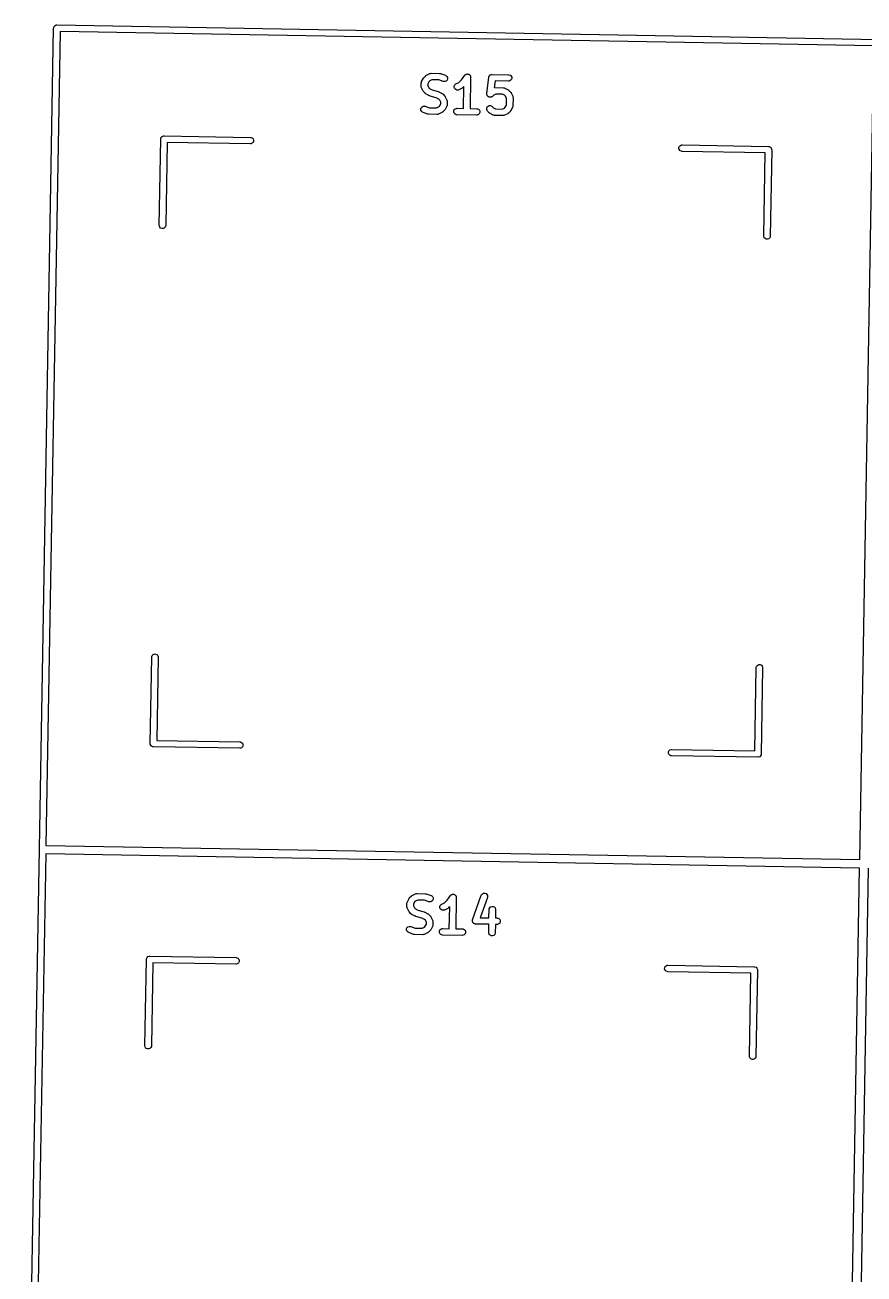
# Model space of a CAD drawing. Header units: inches. Extents: x 3.87 to 9.44, y -6.64 to -2.9.
# Drawn here: x 7.032 to 7.797, y -4.206 to -3.067 of the extents above; entities that cross this region are included whole.
import ezdxf

# ---------------------------------------------------------------- set-up
doc = ezdxf.new("R2010")
doc.units = ezdxf.units.IN
doc.header["$MEASUREMENT"] = 0
doc.layers.add('Dwgs.User', color=9, linetype='CONTINUOUS', true_color=0xc2c2c2)

msp = doc.modelspace()

# ---------------------------------------------------------------- linework, layer by layer
at = {"layer": 'Dwgs.User', "linetype": 'CONTINUOUS'}
for p, q in [((7.0448, -3.8178), (7.0578, -3.0696)), ((7.0637, -3.0726), (7.0507, -3.8147)), ((7.0578, -3.0696), (7.0579, -3.069)), ((7.0579, -3.069), (7.0582, -3.0683)), ((7.0582, -3.0683), (7.0583, -3.068)), ((7.0583, -3.068), (7.0592, -3.0672)), ((7.0592, -3.0672), (7.0602, -3.0667)), ((7.0602, -3.0667), (7.0608, -3.0667)), ((7.0608, -3.0667), (7.8107, -3.0798)), ((7.8057, -3.0856), (7.0637, -3.0726)), ((7.7927, -3.8276), (7.8057, -3.0856)), ((7.393, -3.1195), (7.3931, -3.119)), ((7.393, -3.1225), (7.393, -3.1195)), ((7.3931, -3.1188), (7.3933, -3.1182)), ((7.3931, -3.1189), (7.3931, -3.1188)), ((7.3931, -3.119), (7.3931, -3.1189)), ((7.3933, -3.1182), (7.3949, -3.1152)), ((7.3949, -3.1152), (7.3951, -3.115)), ((7.3951, -3.1149), (7.3952, -3.1148)), ((7.3951, -3.115), (7.3951, -3.1149)), ((7.3952, -3.1148), (7.3953, -3.1147)), ((7.3952, -3.1148), (7.3952, -3.1148)), ((7.3953, -3.1147), (7.3955, -3.1145)), ((7.3955, -3.1145), (7.397, -3.113)), ((7.397, -3.113), (7.3972, -3.1128)), ((7.3972, -3.1128), (7.3973, -3.1128)), ((7.3973, -3.1128), (7.3974, -3.1127)), ((7.3974, -3.1127), (7.3975, -3.1126)), ((7.3974, -3.1127), (7.3974, -3.1127)), ((7.3975, -3.1126), (7.3978, -3.1125)), ((7.3978, -3.1125), (7.4008, -3.111)), ((7.3999, -3.1184), (7.3989, -3.1203)), ((7.3989, -3.1203), (7.3989, -3.1219)), ((7.4007, -3.1176), (7.3999, -3.1184)), ((7.4027, -3.1167), (7.4007, -3.1176)), ((7.4008, -3.111), (7.4013, -3.1108)), ((7.4013, -3.1108), (7.4014, -3.1108)), ((7.4014, -3.1108), (7.4015, -3.1108)), ((7.4015, -3.1108), (7.4021, -3.1107)), ((7.4021, -3.1107), (7.4096, -3.1109)), ((7.409, -3.1168), (7.4027, -3.1167)), ((7.413, -3.1182), (7.409, -3.1168)), ((7.4096, -3.1109), (7.4099, -3.1109)), ((7.4099, -3.1109), (7.41, -3.1109)), ((7.41, -3.1109), (7.4101, -3.1109)), ((7.4101, -3.1109), (7.4102, -3.1109)), ((7.4102, -3.1109), (7.4103, -3.111)), ((7.4103, -3.111), (7.4105, -3.111)), ((7.4105, -3.111), (7.415, -3.1126)), ((7.4136, -3.1183), (7.413, -3.1182)), ((7.4148, -3.1183), (7.4136, -3.1183)), ((7.4158, -3.1178), (7.4148, -3.1183)), ((7.415, -3.1126), (7.4155, -3.1129)), ((7.4155, -3.1129), (7.4164, -3.1136)), ((7.4166, -3.1169), (7.4158, -3.1178)), ((7.4164, -3.1136), (7.4169, -3.1147)), ((7.417, -3.1158), (7.4166, -3.1169)), ((7.4169, -3.1147), (7.417, -3.1158)), ((7.4241, -3.1207), (7.4246, -3.1204)), ((7.4246, -3.1204), (7.4272, -3.1192)), ((7.4272, -3.1192), (7.4297, -3.1168)), ((7.4297, -3.1168), (7.4326, -3.1126)), ((7.4326, -3.1126), (7.433, -3.1121)), ((7.4326, -3.1126), (7.4326, -3.1126)), ((7.4326, -3.1126), (7.4326, -3.1126)), ((7.4326, -3.1126), (7.4326, -3.1126)), ((7.433, -3.1121), (7.4332, -3.112)), ((7.4332, -3.112), (7.4335, -3.1118)), ((7.4335, -3.1118), (7.4337, -3.1117)), ((7.4337, -3.1117), (7.434, -3.1115)), ((7.434, -3.1115), (7.4343, -3.1115)), ((7.4343, -3.1115), (7.4345, -3.1114)), ((7.4345, -3.1114), (7.4348, -3.1114)), ((7.4348, -3.1114), (7.4351, -3.1113)), ((7.4351, -3.1113), (7.4354, -3.1114)), ((7.4354, -3.1114), (7.4357, -3.1114)), ((7.4357, -3.1114), (7.4359, -3.1115)), ((7.4359, -3.1115), (7.4362, -3.1116)), ((7.4362, -3.1116), (7.4365, -3.1117)), ((7.4365, -3.1117), (7.4367, -3.1118)), ((7.4367, -3.1118), (7.4369, -3.112)), ((7.4369, -3.112), (7.4372, -3.1122)), ((7.4372, -3.1122), (7.4373, -3.1125)), ((7.4373, -3.1125), (7.4375, -3.1127)), ((7.4375, -3.1127), (7.4376, -3.1129)), ((7.438, -3.1143), (7.4375, -3.1429)), ((7.4376, -3.1129), (7.4378, -3.1132)), ((7.4378, -3.1132), (7.4378, -3.1135)), ((7.4378, -3.1135), (7.438, -3.1137)), ((7.438, -3.1137), (7.438, -3.1143)), ((7.438, -3.1143), (7.438, -3.1143)), ((7.438, -3.1143), (7.438, -3.1143)), ((7.438, -3.1143), (7.438, -3.1143)), ((7.4529, -3.1293), (7.4546, -3.1143)), ((7.4546, -3.1143), (7.4547, -3.1141)), ((7.4547, -3.1137), (7.4549, -3.1134)), ((7.4547, -3.114), (7.4547, -3.1137)), ((7.4547, -3.1141), (7.4547, -3.114)), ((7.4547, -3.114), (7.4547, -3.114)), ((7.4549, -3.1134), (7.4551, -3.113)), ((7.4551, -3.113), (7.4552, -3.1129)), ((7.4552, -3.1129), (7.4553, -3.1127)), ((7.4553, -3.1127), (7.4556, -3.1125)), ((7.4556, -3.1125), (7.4559, -3.1122)), ((7.4559, -3.1122), (7.4561, -3.1121)), ((7.4561, -3.1121), (7.4562, -3.112)), ((7.4562, -3.112), (7.4566, -3.1119)), ((7.4566, -3.1119), (7.457, -3.1118)), ((7.457, -3.1118), (7.4572, -3.1117)), ((7.4572, -3.1117), (7.4573, -3.1117)), ((7.4573, -3.1117), (7.4574, -3.1117)), ((7.4574, -3.1117), (7.4576, -3.1117)), ((7.4576, -3.1117), (7.4726, -3.112)), ((7.4602, -3.1177), (7.4594, -3.1239)), ((7.4725, -3.1179), (7.4602, -3.1177)), ((7.4731, -3.1178), (7.4725, -3.1179)), ((7.4726, -3.112), (7.4732, -3.112)), ((7.4741, -3.1174), (7.4731, -3.1178)), ((7.4732, -3.112), (7.4742, -3.1125)), ((7.475, -3.1166), (7.4741, -3.1174)), ((7.4742, -3.1125), (7.475, -3.1133)), ((7.475, -3.1133), (7.4754, -3.1144)), ((7.4754, -3.1155), (7.475, -3.1166)), ((7.4754, -3.1144), (7.4754, -3.1155)), ((7.393, -3.1231), (7.393, -3.1225)), ((7.393, -3.1232), (7.393, -3.1231)), ((7.393, -3.1233), (7.393, -3.1232)), ((7.3932, -3.1239), (7.393, -3.1233)), ((7.3947, -3.1269), (7.3932, -3.1239)), ((7.3948, -3.1271), (7.3947, -3.1269)), ((7.3949, -3.1272), (7.3948, -3.1271)), ((7.3949, -3.1273), (7.3949, -3.1272)), ((7.395, -3.1274), (7.3949, -3.1273)), ((7.3952, -3.1277), (7.395, -3.1274)), ((7.395, -3.1274), (7.395, -3.1274)), ((7.3967, -3.1292), (7.3952, -3.1277)), ((7.3969, -3.1294), (7.3967, -3.1292)), ((7.397, -3.1294), (7.3969, -3.1294)), ((7.3971, -3.1295), (7.397, -3.1294)), ((7.3971, -3.1296), (7.3971, -3.1295)), ((7.3972, -3.1296), (7.3971, -3.1296)), ((7.3975, -3.1298), (7.3972, -3.1296)), ((7.4004, -3.1313), (7.3975, -3.1298)), ((7.3989, -3.1219), (7.3998, -3.1239)), ((7.3998, -3.1239), (7.4006, -3.1247)), ((7.4005, -3.1313), (7.4004, -3.1313)), ((7.4007, -3.1314), (7.4005, -3.1313)), ((7.4005, -3.1313), (7.4005, -3.1313)), ((7.4006, -3.1247), (7.4029, -3.1259)), ((7.401, -3.1315), (7.4007, -3.1314)), ((7.4067, -3.1331), (7.401, -3.1315)), ((7.401, -3.1315), (7.401, -3.1315)), ((7.401, -3.1315), (7.401, -3.1315)), ((7.4029, -3.1259), (7.4085, -3.1274)), ((7.4085, -3.1274), (7.4086, -3.1275)), ((7.4086, -3.1275), (7.4086, -3.1275)), ((7.4086, -3.1275), (7.4088, -3.1276)), ((7.4088, -3.1276), (7.4091, -3.1276)), ((7.4091, -3.1276), (7.4091, -3.1277)), ((7.4091, -3.1277), (7.4091, -3.1277)), ((7.4091, -3.1277), (7.4121, -3.1292)), ((7.4121, -3.1292), (7.4124, -3.1294)), ((7.4124, -3.1294), (7.4124, -3.1294)), ((7.4124, -3.1294), (7.4125, -3.1295)), ((7.4125, -3.1295), (7.4126, -3.1295)), ((7.4126, -3.1295), (7.4126, -3.1296)), ((7.4126, -3.1296), (7.4129, -3.1298)), ((7.4129, -3.1298), (7.4143, -3.1313)), ((7.4143, -3.1313), (7.4145, -3.1315)), ((7.4145, -3.1315), (7.4146, -3.1316)), ((7.4146, -3.1316), (7.4146, -3.1317)), ((7.4146, -3.1317), (7.4147, -3.1318)), ((7.4147, -3.1318), (7.4147, -3.1318)), ((7.4147, -3.1318), (7.4149, -3.1321)), ((7.423, -3.1227), (7.4234, -3.1216)), ((7.423, -3.1238), (7.423, -3.1227)), ((7.4235, -3.1249), (7.423, -3.1238)), ((7.4234, -3.1216), (7.4241, -3.1207)), ((7.4244, -3.1256), (7.4235, -3.1249)), ((7.4255, -3.126), (7.4244, -3.1256)), ((7.4266, -3.126), (7.4255, -3.126)), ((7.4272, -3.1258), (7.4266, -3.126)), ((7.4302, -3.1243), (7.4272, -3.1258)), ((7.4304, -3.1242), (7.4302, -3.1243)), ((7.4305, -3.1241), (7.4304, -3.1242)), ((7.4306, -3.1241), (7.4305, -3.1241)), ((7.4307, -3.124), (7.4306, -3.1241)), ((7.431, -3.1238), (7.4307, -3.124)), ((7.4307, -3.124), (7.4307, -3.124)), ((7.4319, -3.1228), (7.431, -3.1238)), ((7.4316, -3.1428), (7.4319, -3.1228)), ((7.4528, -3.1299), (7.4529, -3.1293)), ((7.4529, -3.13), (7.4528, -3.1299)), ((7.4529, -3.1302), (7.4529, -3.13)), ((7.453, -3.1306), (7.4529, -3.1302)), ((7.4532, -3.131), (7.453, -3.1306)), ((7.4532, -3.1311), (7.4532, -3.131)), ((7.4533, -3.1312), (7.4532, -3.1311)), ((7.4536, -3.1315), (7.4533, -3.1312)), ((7.4539, -3.1319), (7.4536, -3.1315)), ((7.454, -3.1319), (7.4539, -3.1319)), ((7.4578, -3.1318), (7.4574, -3.1321)), ((7.459, -3.1306), (7.4578, -3.1318)), ((7.461, -3.1297), (7.459, -3.1306)), ((7.4594, -3.1239), (7.4596, -3.1238)), ((7.4596, -3.1238), (7.4597, -3.1238)), ((7.4597, -3.1238), (7.4598, -3.1238)), ((7.4598, -3.1238), (7.4604, -3.1238)), ((7.4604, -3.1238), (7.4679, -3.1239)), ((7.4671, -3.1298), (7.461, -3.1297)), ((7.469, -3.1308), (7.4671, -3.1298)), ((7.4679, -3.1239), (7.4685, -3.124)), ((7.4685, -3.124), (7.4686, -3.124)), ((7.4686, -3.124), (7.4687, -3.124)), ((7.4687, -3.124), (7.4692, -3.1242)), ((7.4698, -3.1316), (7.469, -3.1308)), ((7.4692, -3.1242), (7.4722, -3.1258)), ((7.4708, -3.1336), (7.4698, -3.1316)), ((7.4722, -3.1258), (7.4724, -3.1259)), ((7.4724, -3.1259), (7.4725, -3.126)), ((7.4725, -3.126), (7.4726, -3.126)), ((7.4726, -3.126), (7.4727, -3.1261)), ((7.4727, -3.1261), (7.4727, -3.1262)), ((7.4727, -3.1262), (7.4729, -3.1263)), ((7.4729, -3.1263), (7.4744, -3.1279)), ((7.4744, -3.1279), (7.4746, -3.1281)), ((7.4746, -3.1281), (7.4746, -3.1281)), ((7.4746, -3.1281), (7.4747, -3.1282)), ((7.4747, -3.1282), (7.4748, -3.1283)), ((7.4748, -3.1283), (7.4748, -3.1284)), ((7.4748, -3.1284), (7.4749, -3.1286)), ((7.4749, -3.1286), (7.4764, -3.1317)), ((7.4764, -3.1317), (7.4766, -3.1322)), ((7.3926, -3.1432), (7.393, -3.1421)), ((7.3927, -3.1443), (7.3926, -3.1432)), ((7.393, -3.1421), (7.3938, -3.1412)), ((7.3938, -3.1412), (7.3948, -3.1407)), ((7.3948, -3.1407), (7.396, -3.1407)), ((7.396, -3.1407), (7.3965, -3.1408)), ((7.3965, -3.1408), (7.4005, -3.1422)), ((7.4005, -3.1422), (7.4069, -3.1423)), ((7.409, -3.1342), (7.4067, -3.1331)), ((7.4069, -3.1423), (7.4088, -3.1414)), ((7.4088, -3.1414), (7.4097, -3.1406)), ((7.4098, -3.1351), (7.409, -3.1342)), ((7.4097, -3.1406), (7.4107, -3.1386)), ((7.4107, -3.137), (7.4098, -3.1351)), ((7.4107, -3.1386), (7.4107, -3.137)), ((7.4162, -3.1408), (7.4147, -3.1437)), ((7.4149, -3.1321), (7.4163, -3.1351)), ((7.4164, -3.1402), (7.4162, -3.1408)), ((7.4163, -3.1351), (7.4165, -3.1357)), ((7.4165, -3.1401), (7.4164, -3.1402)), ((7.4165, -3.1357), (7.4165, -3.1358)), ((7.4165, -3.1358), (7.4166, -3.1359)), ((7.4166, -3.1394), (7.4165, -3.14)), ((7.4165, -3.14), (7.4165, -3.1401)), ((7.4166, -3.1359), (7.4166, -3.1364)), ((7.4166, -3.1364), (7.4166, -3.1394)), ((7.4231, -3.1439), (7.4239, -3.1431)), ((7.4239, -3.1431), (7.425, -3.1427)), ((7.425, -3.1427), (7.4256, -3.1426)), ((7.4256, -3.1426), (7.4316, -3.1428)), ((7.4375, -3.1429), (7.4436, -3.143)), ((7.4436, -3.143), (7.4441, -3.143)), ((7.4441, -3.143), (7.4452, -3.1435)), ((7.4526, -3.1437), (7.4527, -3.1425)), ((7.4527, -3.1425), (7.4531, -3.1414)), ((7.4531, -3.1414), (7.454, -3.1406)), ((7.4541, -3.1321), (7.454, -3.1319)), ((7.454, -3.1406), (7.455, -3.1402)), ((7.4545, -3.1322), (7.4541, -3.1321)), ((7.4549, -3.1324), (7.4545, -3.1322)), ((7.455, -3.1325), (7.4549, -3.1324)), ((7.4552, -3.1325), (7.455, -3.1325)), ((7.455, -3.1402), (7.4562, -3.1402)), ((7.4556, -3.1325), (7.4552, -3.1325)), ((7.456, -3.1326), (7.4556, -3.1325)), ((7.4562, -3.1325), (7.456, -3.1326)), ((7.4563, -3.1325), (7.4562, -3.1325)), ((7.4562, -3.1402), (7.4572, -3.1407)), ((7.4567, -3.1324), (7.4563, -3.1325)), ((7.4571, -3.1323), (7.4567, -3.1324)), ((7.4572, -3.1322), (7.4571, -3.1323)), ((7.4574, -3.1321), (7.4572, -3.1322)), ((7.4572, -3.1407), (7.4577, -3.1411)), ((7.4577, -3.1411), (7.4588, -3.1423)), ((7.4588, -3.1423), (7.4607, -3.1433)), ((7.4607, -3.1433), (7.4668, -3.1434)), ((7.4668, -3.1434), (7.4688, -3.1424)), ((7.4688, -3.1424), (7.4696, -3.1416)), ((7.4696, -3.1416), (7.4707, -3.1397)), ((7.4707, -3.1397), (7.4708, -3.1336)), ((7.4762, -3.1418), (7.4747, -3.1448)), ((7.4764, -3.1413), (7.4762, -3.1418)), ((7.4765, -3.1411), (7.4764, -3.1412)), ((7.4764, -3.1412), (7.4764, -3.1413)), ((7.4767, -3.133), (7.4765, -3.1405)), ((7.4765, -3.1405), (7.4765, -3.1411)), ((7.4766, -3.1322), (7.4766, -3.1323)), ((7.4766, -3.1323), (7.4766, -3.1324)), ((7.4766, -3.1324), (7.4767, -3.133)), ((7.3932, -3.1453), (7.3927, -3.1443)), ((7.394, -3.1461), (7.3932, -3.1453)), ((7.3946, -3.1464), (7.394, -3.1461)), ((7.399, -3.1479), (7.3946, -3.1464)), ((7.3993, -3.148), (7.399, -3.1479)), ((7.3994, -3.148), (7.3993, -3.148)), ((7.3995, -3.1481), (7.3994, -3.148)), ((7.3996, -3.1481), (7.3995, -3.1481)), ((7.3997, -3.1481), (7.3996, -3.1481)), ((7.4, -3.1481), (7.3997, -3.1481)), ((7.4075, -3.1482), (7.4, -3.1481)), ((7.408, -3.1482), (7.4075, -3.1482)), ((7.4081, -3.1482), (7.408, -3.1482)), ((7.4082, -3.1481), (7.4081, -3.1482)), ((7.4088, -3.148), (7.4082, -3.1481)), ((7.4118, -3.1465), (7.4088, -3.148)), ((7.4121, -3.1464), (7.4118, -3.1465)), ((7.4122, -3.1463), (7.4121, -3.1463)), ((7.4121, -3.1463), (7.4121, -3.1464)), ((7.4123, -3.1462), (7.4122, -3.1463)), ((7.4124, -3.1461), (7.4123, -3.1462)), ((7.4126, -3.146), (7.4124, -3.1461)), ((7.4141, -3.1445), (7.4126, -3.146)), ((7.4143, -3.1443), (7.4141, -3.1445)), ((7.4144, -3.1442), (7.4143, -3.1443)), ((7.4145, -3.144), (7.4144, -3.1441)), ((7.4144, -3.1441), (7.4144, -3.1442)), ((7.4147, -3.1437), (7.4145, -3.144)), ((7.4145, -3.144), (7.4145, -3.144)), ((7.4226, -3.145), (7.4231, -3.1439)), ((7.4226, -3.1461), (7.4226, -3.145)), ((7.423, -3.1472), (7.4226, -3.1461)), ((7.4238, -3.148), (7.423, -3.1472)), ((7.4249, -3.1485), (7.4238, -3.148)), ((7.4255, -3.1486), (7.4249, -3.1485)), ((7.4434, -3.1489), (7.4255, -3.1486)), ((7.444, -3.1488), (7.4434, -3.1489)), ((7.4451, -3.1484), (7.444, -3.1488)), ((7.4459, -3.1476), (7.4451, -3.1484)), ((7.4452, -3.1435), (7.446, -3.1443)), ((7.4464, -3.1465), (7.4459, -3.1476)), ((7.446, -3.1443), (7.4464, -3.1454)), ((7.4464, -3.1454), (7.4464, -3.1465)), ((7.4531, -3.1447), (7.4526, -3.1437)), ((7.4534, -3.1452), (7.4531, -3.1447)), ((7.4549, -3.1467), (7.4534, -3.1452)), ((7.4551, -3.1469), (7.4549, -3.1467)), ((7.4552, -3.147), (7.4551, -3.1469)), ((7.4553, -3.147), (7.4552, -3.147)), ((7.4553, -3.1471), (7.4553, -3.147)), ((7.4554, -3.1471), (7.4553, -3.1471)), ((7.4557, -3.1473), (7.4554, -3.1471)), ((7.4586, -3.1488), (7.4557, -3.1473)), ((7.4592, -3.149), (7.4586, -3.1488)), ((7.4593, -3.149), (7.4592, -3.149)), ((7.4594, -3.1491), (7.4593, -3.149)), ((7.4599, -3.1492), (7.4594, -3.1491)), ((7.4674, -3.1493), (7.4599, -3.1492)), ((7.468, -3.1492), (7.4674, -3.1493)), ((7.4681, -3.1492), (7.468, -3.1492)), ((7.4682, -3.1492), (7.4681, -3.1492)), ((7.4688, -3.149), (7.4682, -3.1492)), ((7.4718, -3.1476), (7.4688, -3.149)), ((7.472, -3.1474), (7.4718, -3.1476)), ((7.4721, -3.1474), (7.472, -3.1474)), ((7.4722, -3.1473), (7.4721, -3.1474)), ((7.4723, -3.1473), (7.4722, -3.1473)), ((7.4726, -3.147), (7.4723, -3.1472)), ((7.4723, -3.1472), (7.4723, -3.1473)), ((7.4741, -3.1455), (7.4726, -3.147)), ((7.4743, -3.1453), (7.4741, -3.1455)), ((7.4744, -3.1452), (7.4743, -3.1453)), ((7.4743, -3.1453), (7.4743, -3.1453)), ((7.4745, -3.1451), (7.4744, -3.1452)), ((7.4747, -3.1448), (7.4745, -3.145)), ((7.4745, -3.145), (7.4745, -3.1451)), ((7.1541, -3.2495), (7.1555, -3.1707)), ((7.1555, -3.1701), (7.156, -3.1691)), ((7.1555, -3.1707), (7.1555, -3.1701)), ((7.156, -3.1691), (7.1568, -3.1683)), ((7.1568, -3.1683), (7.1579, -3.1679)), ((7.1579, -3.1679), (7.1585, -3.1678)), ((7.1579, -3.1679), (7.1579, -3.1679)), ((7.1585, -3.1678), (7.2372, -3.1692)), ((7.1613, -3.1738), (7.16, -3.2496)), ((7.2371, -3.1751), (7.1613, -3.1738)), ((7.2377, -3.1751), (7.2371, -3.1751)), ((7.2372, -3.1692), (7.2378, -3.1693)), ((7.2388, -3.1746), (7.2377, -3.1751)), ((7.2378, -3.1693), (7.2388, -3.1697)), ((7.2388, -3.1697), (7.2396, -3.1706)), ((7.2396, -3.1738), (7.2388, -3.1746)), ((7.2396, -3.1706), (7.2401, -3.1716)), ((7.24, -3.1728), (7.2396, -3.1738)), ((7.2401, -3.1716), (7.24, -3.1728)), ((7.6279, -3.1784), (7.6284, -3.1773)), ((7.6284, -3.1773), (7.6292, -3.1765)), ((7.6292, -3.1765), (7.6303, -3.1761)), ((7.6303, -3.1761), (7.6309, -3.1761)), ((7.6309, -3.1761), (7.7096, -3.1774)), ((7.7096, -3.1774), (7.7102, -3.1775)), ((7.6279, -3.1795), (7.6279, -3.1784)), ((7.6283, -3.1806), (7.6279, -3.1795)), ((7.6291, -3.1814), (7.6283, -3.1806)), ((7.6302, -3.1819), (7.6291, -3.1814)), ((7.6307, -3.182), (7.6302, -3.1819)), ((7.7065, -3.1833), (7.6307, -3.182)), ((7.7052, -3.2591), (7.7065, -3.1833)), ((7.7102, -3.1775), (7.7102, -3.1775)), ((7.7102, -3.1775), (7.7112, -3.178)), ((7.7125, -3.1804), (7.7111, -3.2592)), ((7.7112, -3.178), (7.712, -3.1788)), ((7.712, -3.1788), (7.7121, -3.1791)), ((7.7121, -3.1791), (7.7124, -3.1799)), ((7.7124, -3.1799), (7.7124, -3.1799)), ((7.7124, -3.1799), (7.7125, -3.1804)), ((7.1542, -3.25), (7.1541, -3.2495)), ((7.1546, -3.2511), (7.1542, -3.25)), ((7.1554, -3.2519), (7.1546, -3.2511)), ((7.1564, -3.2524), (7.1554, -3.2519)), ((7.1576, -3.2524), (7.1564, -3.2524)), ((7.1587, -3.252), (7.1576, -3.2524)), ((7.1595, -3.2512), (7.1587, -3.252)), ((7.1599, -3.2501), (7.1595, -3.2512)), ((7.16, -3.2496), (7.1599, -3.2501)), ((7.7052, -3.2596), (7.7052, -3.2591)), ((7.7057, -3.2607), (7.7052, -3.2596)), ((7.7065, -3.2615), (7.7057, -3.2607)), ((7.7075, -3.262), (7.7065, -3.2615)), ((7.7087, -3.262), (7.7075, -3.262)), ((7.7098, -3.2616), (7.7087, -3.262)), ((7.7106, -3.2608), (7.7098, -3.2616)), ((7.711, -3.2597), (7.7106, -3.2608)), ((7.7111, -3.2592), (7.711, -3.2597)), ((7.1459, -3.7218), (7.1472, -3.6431)), ((7.1472, -3.6431), (7.1473, -3.6425)), ((7.1473, -3.6425), (7.1478, -3.6415)), ((7.1478, -3.6415), (7.1486, -3.6407)), ((7.1486, -3.6407), (7.1497, -3.6402)), ((7.1497, -3.6402), (7.1508, -3.6403)), ((7.1508, -3.6403), (7.1519, -3.6407)), ((7.1531, -3.6432), (7.1518, -3.719)), ((7.1519, -3.6407), (7.1527, -3.6415)), ((7.1527, -3.6415), (7.1531, -3.6426)), ((7.1531, -3.6426), (7.1531, -3.6432)), ((7.697, -3.7285), (7.6983, -3.6527)), ((7.6983, -3.6527), (7.6984, -3.6521)), ((7.6984, -3.6521), (7.6989, -3.6511)), ((7.6989, -3.6511), (7.6997, -3.6503)), ((7.6997, -3.6503), (7.7008, -3.6499)), ((7.7008, -3.6499), (7.7019, -3.6499)), ((7.7019, -3.6499), (7.703, -3.6503)), ((7.7042, -3.6528), (7.7029, -3.7315)), ((7.703, -3.6503), (7.7038, -3.6512)), ((7.7038, -3.6512), (7.7042, -3.6522)), ((7.7042, -3.6522), (7.7042, -3.6528)), ((7.1459, -3.7224), (7.1459, -3.7218)), ((7.1463, -3.7235), (7.1459, -3.7224)), ((7.1471, -3.7243), (7.1463, -3.7235)), ((7.1518, -3.719), (7.2276, -3.7203)), ((7.2276, -3.7203), (7.2282, -3.7204)), ((7.2282, -3.7204), (7.2292, -3.7208)), ((7.2292, -3.7208), (7.23, -3.7216)), ((7.23, -3.7216), (7.2304, -3.7227)), ((7.2304, -3.7239), (7.23, -3.7249)), ((7.2304, -3.7227), (7.2304, -3.7239)), ((7.1482, -3.7248), (7.1471, -3.7243)), ((7.1488, -3.7248), (7.1482, -3.7248)), ((7.2275, -3.7262), (7.1488, -3.7248)), ((7.2281, -3.7262), (7.2275, -3.7262)), ((7.2291, -3.7257), (7.2281, -3.7262)), ((7.23, -3.7249), (7.2291, -3.7257)), ((7.6183, -3.7295), (7.6188, -3.7284)), ((7.6183, -3.7306), (7.6183, -3.7295)), ((7.6187, -3.7317), (7.6183, -3.7306)), ((7.6195, -3.7325), (7.6187, -3.7317)), ((7.6188, -3.7284), (7.6196, -3.7276)), ((7.6206, -3.733), (7.6195, -3.7325)), ((7.6196, -3.7276), (7.6207, -3.7272)), ((7.6211, -3.7331), (7.6206, -3.733)), ((7.6207, -3.7272), (7.6212, -3.7272)), ((7.6999, -3.7344), (7.6211, -3.7331)), ((7.6212, -3.7272), (7.697, -3.7285)), ((7.7004, -3.7344), (7.6999, -3.7344)), ((7.7015, -3.734), (7.7004, -3.7344)), ((7.7023, -3.7332), (7.7015, -3.734)), ((7.7028, -3.7321), (7.7023, -3.7332)), ((7.7029, -3.7315), (7.7028, -3.7321)), ((7.7028, -3.7321), (7.7028, -3.7321)), ((7.0507, -3.8147), (7.7927, -3.8276)), ((7.0317, -4.5654), (7.0448, -3.8178)), ((7.0506, -3.8225), (7.0377, -4.5626)), ((7.7926, -3.8355), (7.0506, -3.8225)), ((7.7797, -4.5755), (7.7926, -3.8355)), ((7.8005, -3.8356), (7.7876, -4.5757)), ((7.3839, -3.8609), (7.3842, -3.8607)), ((7.3842, -3.8607), (7.3843, -3.8606)), ((7.3842, -3.8607), (7.3842, -3.8607)), ((7.3843, -3.8606), (7.3844, -3.8606)), ((7.3844, -3.8606), (7.3845, -3.8605)), ((7.3845, -3.8605), (7.3847, -3.8604)), ((7.3847, -3.8604), (7.3877, -3.8589)), ((7.3877, -3.8589), (7.3883, -3.8587)), ((7.3883, -3.8587), (7.3884, -3.8587)), ((7.3884, -3.8587), (7.3885, -3.8587)), ((7.3885, -3.8587), (7.3891, -3.8587)), ((7.3891, -3.8587), (7.3966, -3.8588)), ((7.3966, -3.8588), (7.3968, -3.8588)), ((7.3968, -3.8588), (7.3969, -3.8588)), ((7.3969, -3.8588), (7.397, -3.8588)), ((7.397, -3.8588), (7.3971, -3.8589)), ((7.3971, -3.8589), (7.3972, -3.8589)), ((7.3972, -3.8589), (7.3975, -3.859)), ((7.3975, -3.859), (7.402, -3.8605)), ((7.402, -3.8605), (7.4025, -3.8608)), ((7.4025, -3.8608), (7.4033, -3.8615)), ((7.4167, -3.8647), (7.4196, -3.8605)), ((7.4196, -3.8605), (7.4199, -3.8601)), ((7.4196, -3.8605), (7.4196, -3.8605)), ((7.4196, -3.8605), (7.4196, -3.8605)), ((7.4196, -3.8605), (7.4196, -3.8605)), ((7.4199, -3.8601), (7.4202, -3.8599)), ((7.4202, -3.8599), (7.4204, -3.8597)), ((7.4204, -3.8597), (7.4207, -3.8596)), ((7.4207, -3.8596), (7.4209, -3.8594)), ((7.4209, -3.8594), (7.4212, -3.8594)), ((7.4212, -3.8594), (7.4215, -3.8593)), ((7.4215, -3.8593), (7.4218, -3.8593)), ((7.4218, -3.8593), (7.422, -3.8592)), ((7.422, -3.8592), (7.4223, -3.8593)), ((7.4223, -3.8593), (7.4226, -3.8593)), ((7.4226, -3.8593), (7.4229, -3.8594)), ((7.4229, -3.8594), (7.4232, -3.8595)), ((7.4232, -3.8595), (7.4234, -3.8596)), ((7.4234, -3.8596), (7.4237, -3.8598)), ((7.4237, -3.8598), (7.4239, -3.86)), ((7.4239, -3.86), (7.4241, -3.8601)), ((7.4241, -3.8601), (7.4243, -3.8604)), ((7.4243, -3.8604), (7.4245, -3.8606)), ((7.4245, -3.8606), (7.4246, -3.8609)), ((7.4398, -3.8826), (7.4477, -3.8602)), ((7.4477, -3.8602), (7.448, -3.8597)), ((7.448, -3.8597), (7.4487, -3.8588)), ((7.4487, -3.8588), (7.4498, -3.8583)), ((7.4498, -3.8583), (7.4509, -3.8583)), ((7.4509, -3.8583), (7.452, -3.8586)), ((7.452, -3.8586), (7.4529, -3.8594)), ((7.4529, -3.8594), (7.4534, -3.8605)), ((7.4534, -3.8605), (7.4534, -3.8616)), ((7.3799, -3.8675), (7.38, -3.8669)), ((7.3799, -3.8704), (7.3799, -3.8675)), ((7.3799, -3.871), (7.3799, -3.8704)), ((7.38, -3.8711), (7.3799, -3.871)), ((7.38, -3.8669), (7.3801, -3.8668)), ((7.38, -3.8712), (7.38, -3.8711)), ((7.3802, -3.8718), (7.38, -3.8712)), ((7.3801, -3.8667), (7.3803, -3.8661)), ((7.3801, -3.8668), (7.3801, -3.8667)), ((7.3816, -3.8748), (7.3802, -3.8718)), ((7.3803, -3.8661), (7.3818, -3.8632)), ((7.3818, -3.8632), (7.382, -3.8629)), ((7.382, -3.8629), (7.382, -3.8628)), ((7.382, -3.8628), (7.3821, -3.8628)), ((7.3821, -3.8628), (7.3822, -3.8627)), ((7.3822, -3.8626), (7.3824, -3.8624)), ((7.3822, -3.8627), (7.3822, -3.8626)), ((7.3824, -3.8624), (7.3839, -3.8609)), ((7.3868, -3.8663), (7.3858, -3.8683)), ((7.3858, -3.8683), (7.3858, -3.8699)), ((7.3858, -3.8699), (7.3868, -3.8718)), ((7.3877, -3.8655), (7.3868, -3.8663)), ((7.3868, -3.8718), (7.3876, -3.8727)), ((7.3897, -3.8646), (7.3877, -3.8655)), ((7.396, -3.8647), (7.3897, -3.8646)), ((7.4, -3.8661), (7.396, -3.8647)), ((7.4006, -3.8662), (7.4, -3.8661)), ((7.4017, -3.8662), (7.4006, -3.8662)), ((7.4027, -3.8657), (7.4017, -3.8662)), ((7.4035, -3.8648), (7.4027, -3.8657)), ((7.4033, -3.8615), (7.4038, -3.8626)), ((7.4039, -3.8637), (7.4035, -3.8648)), ((7.4038, -3.8626), (7.4039, -3.8637)), ((7.4099, -3.8706), (7.4103, -3.8695)), ((7.41, -3.8718), (7.4099, -3.8706)), ((7.4105, -3.8728), (7.41, -3.8718)), ((7.4103, -3.8695), (7.4111, -3.8687)), ((7.4111, -3.8687), (7.4116, -3.8684)), ((7.4116, -3.8684), (7.4142, -3.8671)), ((7.4142, -3.8671), (7.4167, -3.8647)), ((7.4174, -3.8721), (7.4171, -3.8722)), ((7.4175, -3.8721), (7.4174, -3.8721)), ((7.4176, -3.8719), (7.4175, -3.872)), ((7.4175, -3.872), (7.4175, -3.8721)), ((7.4177, -3.8719), (7.4176, -3.8719)), ((7.4179, -3.8717), (7.4177, -3.8719)), ((7.4189, -3.8708), (7.4179, -3.8717)), ((7.4185, -3.8907), (7.4189, -3.8708)), ((7.4249, -3.8622), (7.4244, -3.8908)), ((7.4246, -3.8609), (7.4247, -3.8611)), ((7.4247, -3.8611), (7.4248, -3.8614)), ((7.4248, -3.8614), (7.4249, -3.8617)), ((7.4249, -3.8617), (7.4249, -3.8622)), ((7.4249, -3.8622), (7.4249, -3.8622)), ((7.4249, -3.8622), (7.4249, -3.8622)), ((7.4249, -3.8622), (7.4249, -3.8622)), ((7.4533, -3.8622), (7.4468, -3.8807)), ((7.4534, -3.8616), (7.4533, -3.8622)), ((7.4549, -3.8727), (7.4554, -3.8716)), ((7.4554, -3.8716), (7.4562, -3.8708)), ((7.4562, -3.8708), (7.4573, -3.8704)), ((7.4573, -3.8704), (7.4584, -3.8704)), ((7.4584, -3.8704), (7.4595, -3.8709)), ((7.4595, -3.8709), (7.4603, -3.8717)), ((7.4603, -3.8717), (7.4607, -3.8728)), ((7.3818, -3.8751), (7.3816, -3.8748)), ((7.3819, -3.8752), (7.3818, -3.8751)), ((7.3818, -3.8751), (7.3818, -3.8751)), ((7.3819, -3.8753), (7.3819, -3.8752)), ((7.382, -3.8753), (7.3819, -3.8753)), ((7.3822, -3.8756), (7.382, -3.8753)), ((7.3836, -3.8771), (7.3822, -3.8756)), ((7.3839, -3.8773), (7.3836, -3.8771)), ((7.3839, -3.8774), (7.3839, -3.8773)), ((7.384, -3.8774), (7.3839, -3.8774)), ((7.3841, -3.8775), (7.384, -3.8774)), ((7.3842, -3.8775), (7.3841, -3.8775)), ((7.3844, -3.8777), (7.3842, -3.8775)), ((7.3874, -3.8792), (7.3844, -3.8777)), ((7.3874, -3.8793), (7.3874, -3.8792)), ((7.3874, -3.8792), (7.3874, -3.8792)), ((7.3877, -3.8793), (7.3874, -3.8793)), ((7.3876, -3.8727), (7.3898, -3.8738)), ((7.3879, -3.8794), (7.3877, -3.8793)), ((7.388, -3.8795), (7.3879, -3.8794)), ((7.3879, -3.8794), (7.3879, -3.8794)), ((7.3936, -3.881), (7.388, -3.8795)), ((7.3898, -3.8738), (7.3955, -3.8754)), ((7.3959, -3.8822), (7.3936, -3.881)), ((7.3955, -3.8754), (7.3955, -3.8754)), ((7.3955, -3.8754), (7.3955, -3.8754)), ((7.3955, -3.8754), (7.3958, -3.8755)), ((7.3958, -3.8755), (7.396, -3.8756)), ((7.3967, -3.883), (7.3959, -3.8822)), ((7.396, -3.8756), (7.396, -3.8756)), ((7.396, -3.8756), (7.3961, -3.8756)), ((7.3961, -3.8756), (7.3991, -3.8771)), ((7.3976, -3.885), (7.3967, -3.883)), ((7.3991, -3.8771), (7.3993, -3.8773)), ((7.3993, -3.8773), (7.3994, -3.8773)), ((7.3994, -3.8773), (7.3995, -3.8774)), ((7.3995, -3.8774), (7.3995, -3.8775)), ((7.3995, -3.8775), (7.3996, -3.8775)), ((7.3996, -3.8775), (7.3998, -3.8777)), ((7.3998, -3.8777), (7.4013, -3.8792)), ((7.4013, -3.8792), (7.4015, -3.8795)), ((7.4015, -3.8795), (7.4015, -3.8795)), ((7.4015, -3.8795), (7.4016, -3.8796)), ((7.4016, -3.8796), (7.4016, -3.8797)), ((7.4016, -3.8797), (7.4017, -3.8798)), ((7.4017, -3.8798), (7.4018, -3.88)), ((7.4018, -3.88), (7.4033, -3.883)), ((7.4033, -3.883), (7.4035, -3.8836)), ((7.4035, -3.8836), (7.4035, -3.8837)), ((7.4113, -3.8736), (7.4105, -3.8728)), ((7.4124, -3.8739), (7.4113, -3.8736)), ((7.4136, -3.8739), (7.4124, -3.8739)), ((7.4141, -3.8737), (7.4136, -3.8739)), ((7.4171, -3.8722), (7.4141, -3.8737)), ((7.4397, -3.8829), (7.4398, -3.8828)), ((7.4397, -3.883), (7.4397, -3.8829)), ((7.4397, -3.8831), (7.4397, -3.883)), ((7.4397, -3.8836), (7.4397, -3.8831)), ((7.4397, -3.8841), (7.4397, -3.8836)), ((7.4398, -3.8828), (7.4398, -3.8826)), ((7.4468, -3.8807), (7.4547, -3.8808)), ((7.4547, -3.8808), (7.4549, -3.8733)), ((7.4549, -3.8733), (7.4549, -3.8727)), ((7.4608, -3.8734), (7.4606, -3.8809)), ((7.4606, -3.8809), (7.4622, -3.8809)), ((7.4607, -3.8728), (7.4608, -3.8734)), ((7.4622, -3.8809), (7.4627, -3.881)), ((7.4627, -3.881), (7.4638, -3.8815)), ((7.4638, -3.8815), (7.4646, -3.8823)), ((7.4646, -3.8823), (7.465, -3.8834)), ((7.465, -3.8834), (7.465, -3.8845)), ((7.3796, -3.8911), (7.3799, -3.89)), ((7.3796, -3.8922), (7.3796, -3.8911)), ((7.3801, -3.8933), (7.3796, -3.8922)), ((7.3799, -3.89), (7.3807, -3.8891)), ((7.381, -3.894), (7.3801, -3.8933)), ((7.3807, -3.8891), (7.3818, -3.8886)), ((7.3815, -3.8943), (7.381, -3.894)), ((7.386, -3.8959), (7.3815, -3.8943)), ((7.3818, -3.8886), (7.3829, -3.8886)), ((7.3829, -3.8886), (7.3835, -3.8887)), ((7.3835, -3.8887), (7.3875, -3.8901)), ((7.3875, -3.8901), (7.3938, -3.8902)), ((7.3938, -3.8902), (7.3958, -3.8893)), ((7.3988, -3.8944), (7.3957, -3.8959)), ((7.3958, -3.8893), (7.3966, -3.8885)), ((7.3966, -3.8885), (7.3976, -3.8866)), ((7.3976, -3.8866), (7.3976, -3.885)), ((7.399, -3.8943), (7.3988, -3.8944)), ((7.3991, -3.8942), (7.399, -3.8943)), ((7.3992, -3.8942), (7.3991, -3.8942)), ((7.3993, -3.8941), (7.3992, -3.8941)), ((7.3992, -3.8941), (7.3992, -3.8942)), ((7.3995, -3.8939), (7.3993, -3.8941)), ((7.4011, -3.8924), (7.3995, -3.8939)), ((7.4012, -3.8922), (7.4011, -3.8924)), ((7.4013, -3.8921), (7.4012, -3.8922)), ((7.4014, -3.892), (7.4013, -3.8921)), ((7.4015, -3.8919), (7.4014, -3.892)), ((7.4014, -3.892), (7.4014, -3.892)), ((7.4016, -3.8917), (7.4015, -3.8919)), ((7.4032, -3.8887), (7.4016, -3.8917)), ((7.4034, -3.8881), (7.4032, -3.8887)), ((7.4035, -3.8874), (7.4034, -3.8879)), ((7.4034, -3.8879), (7.4034, -3.888)), ((7.4034, -3.888), (7.4034, -3.8881)), ((7.4035, -3.8837), (7.4035, -3.8838)), ((7.4035, -3.8838), (7.4036, -3.8844)), ((7.4036, -3.8844), (7.4035, -3.8874)), ((7.4095, -3.894), (7.4096, -3.8929)), ((7.41, -3.8951), (7.4095, -3.894)), ((7.4096, -3.8929), (7.41, -3.8918)), ((7.41, -3.8918), (7.4109, -3.891)), ((7.4109, -3.891), (7.4119, -3.8906)), ((7.4119, -3.8906), (7.4125, -3.8906)), ((7.4125, -3.8906), (7.4185, -3.8907)), ((7.4244, -3.8908), (7.4305, -3.8909)), ((7.4305, -3.8909), (7.4311, -3.8909)), ((7.4311, -3.8909), (7.4321, -3.8914)), ((7.4321, -3.8914), (7.4329, -3.8922)), ((7.4329, -3.8922), (7.4333, -3.8933)), ((7.4333, -3.8945), (7.4329, -3.8955)), ((7.4333, -3.8933), (7.4333, -3.8945)), ((7.4398, -3.8842), (7.4397, -3.8841)), ((7.4398, -3.8843), (7.4398, -3.8842)), ((7.44, -3.8847), (7.4398, -3.8843)), ((7.4401, -3.8851), (7.44, -3.8847)), ((7.4402, -3.8852), (7.4401, -3.8851)), ((7.4403, -3.8853), (7.4402, -3.8852)), ((7.4406, -3.8856), (7.4403, -3.8853)), ((7.4409, -3.886), (7.4406, -3.8856)), ((7.441, -3.886), (7.4409, -3.886)), ((7.4411, -3.8861), (7.441, -3.886)), ((7.4416, -3.8862), (7.4411, -3.8861)), ((7.442, -3.8864), (7.4416, -3.8862)), ((7.4421, -3.8864), (7.442, -3.8864)), ((7.4422, -3.8865), (7.4421, -3.8864)), ((7.4423, -3.8865), (7.4422, -3.8865)), ((7.4426, -3.8865), (7.4423, -3.8865)), ((7.4546, -3.8867), (7.4426, -3.8865)), ((7.4545, -3.8943), (7.4546, -3.8867)), ((7.4545, -3.8948), (7.4545, -3.8943)), ((7.455, -3.8959), (7.4545, -3.8948)), ((7.4603, -3.8949), (7.4599, -3.896)), ((7.4604, -3.8944), (7.4603, -3.8949)), ((7.4605, -3.8868), (7.4604, -3.8944)), ((7.4621, -3.8868), (7.4605, -3.8868)), ((7.4626, -3.8868), (7.4621, -3.8868)), ((7.4637, -3.8864), (7.4626, -3.8868)), ((7.4645, -3.8856), (7.4637, -3.8864)), ((7.465, -3.8845), (7.4645, -3.8856)), ((7.3863, -3.8959), (7.386, -3.8959)), ((7.3863, -3.896), (7.3863, -3.8959)), ((7.3864, -3.896), (7.3863, -3.896)), ((7.3865, -3.896), (7.3864, -3.896)), ((7.3866, -3.896), (7.3865, -3.896)), ((7.3869, -3.896), (7.3866, -3.896)), ((7.3944, -3.8962), (7.3869, -3.896)), ((7.395, -3.8961), (7.3944, -3.8962)), ((7.3951, -3.8961), (7.395, -3.8961)), ((7.3952, -3.8961), (7.3951, -3.8961)), ((7.3957, -3.8959), (7.3952, -3.8961)), ((7.4108, -3.8959), (7.41, -3.8951)), ((7.4118, -3.8964), (7.4108, -3.8959)), ((7.4124, -3.8965), (7.4118, -3.8964)), ((7.4304, -3.8968), (7.4124, -3.8965)), ((7.431, -3.8967), (7.4304, -3.8968)), ((7.432, -3.8963), (7.431, -3.8967)), ((7.4329, -3.8955), (7.432, -3.8963)), ((7.4558, -3.8967), (7.455, -3.8959)), ((7.4568, -3.8972), (7.4558, -3.8967)), ((7.458, -3.8972), (7.4568, -3.8972)), ((7.459, -3.8968), (7.458, -3.8972)), ((7.4599, -3.896), (7.459, -3.8968)), ((7.1425, -3.9181), (7.143, -3.917)), ((7.143, -3.917), (7.1438, -3.9162)), ((7.1438, -3.9162), (7.1449, -3.9158)), ((7.1449, -3.9158), (7.1454, -3.9157)), ((7.1449, -3.9158), (7.1449, -3.9158)), ((7.1454, -3.9157), (7.2242, -3.9171)), ((7.2242, -3.9171), (7.2247, -3.9172)), ((7.2247, -3.9172), (7.2258, -3.9176)), ((7.2258, -3.9176), (7.2266, -3.9185)), ((7.1411, -3.9974), (7.1424, -3.9186)), ((7.1424, -3.9186), (7.1425, -3.9181)), ((7.1483, -3.9217), (7.147, -3.9975)), ((7.2241, -3.923), (7.1483, -3.9217)), ((7.2246, -3.923), (7.2241, -3.923)), ((7.2257, -3.9225), (7.2246, -3.923)), ((7.2265, -3.9217), (7.2257, -3.9225)), ((7.227, -3.9207), (7.2265, -3.9217)), ((7.2266, -3.9185), (7.227, -3.9195)), ((7.227, -3.9195), (7.227, -3.9207)), ((7.6148, -3.9275), (7.6149, -3.9263)), ((7.6153, -3.9285), (7.6148, -3.9275)), ((7.6149, -3.9263), (7.6153, -3.9253)), ((7.6153, -3.9253), (7.6161, -3.9245)), ((7.6161, -3.9294), (7.6153, -3.9285)), ((7.6161, -3.9245), (7.6172, -3.924)), ((7.6172, -3.924), (7.6178, -3.924)), ((7.6178, -3.924), (7.6965, -3.9254)), ((7.6965, -3.9254), (7.6971, -3.9254)), ((7.6971, -3.9254), (7.6971, -3.9254)), ((7.6971, -3.9254), (7.6982, -3.9259)), ((7.6994, -3.9284), (7.6981, -4.0071)), ((7.6982, -3.9259), (7.699, -3.9267)), ((7.699, -3.9267), (7.699, -3.9267)), ((7.699, -3.9267), (7.6994, -3.9278)), ((7.6994, -3.9278), (7.6994, -3.9278)), ((7.6994, -3.9278), (7.6994, -3.9284)), ((7.6171, -3.9298), (7.6161, -3.9294)), ((7.6177, -3.9299), (7.6171, -3.9298)), ((7.6935, -3.9312), (7.6177, -3.9299)), ((7.6921, -4.007), (7.6935, -3.9312)), ((7.1411, -3.9979), (7.1411, -3.9974)), ((7.147, -3.9975), (7.1469, -3.998)), ((7.1415, -3.999), (7.1411, -3.9979)), ((7.1423, -3.9998), (7.1415, -3.999)), ((7.1434, -4.0003), (7.1423, -3.9998)), ((7.1445, -4.0003), (7.1434, -4.0003)), ((7.1456, -3.9999), (7.1445, -4.0003)), ((7.1464, -3.9991), (7.1456, -3.9999)), ((7.1469, -3.998), (7.1464, -3.9991)), ((7.6922, -4.0076), (7.6921, -4.007)), ((7.6926, -4.0086), (7.6922, -4.0076)), ((7.6934, -4.0095), (7.6926, -4.0086)), ((7.6975, -4.0087), (7.6967, -4.0095)), ((7.698, -4.0077), (7.6975, -4.0087)), ((7.6981, -4.0071), (7.698, -4.0077)), ((7.6945, -4.0099), (7.6934, -4.0095)), ((7.6956, -4.0099), (7.6945, -4.0099)), ((7.6967, -4.0095), (7.6956, -4.0099))]:
    msp.add_line(p, q, dxfattribs=at)

doc.saveas('drawing.dxf')
